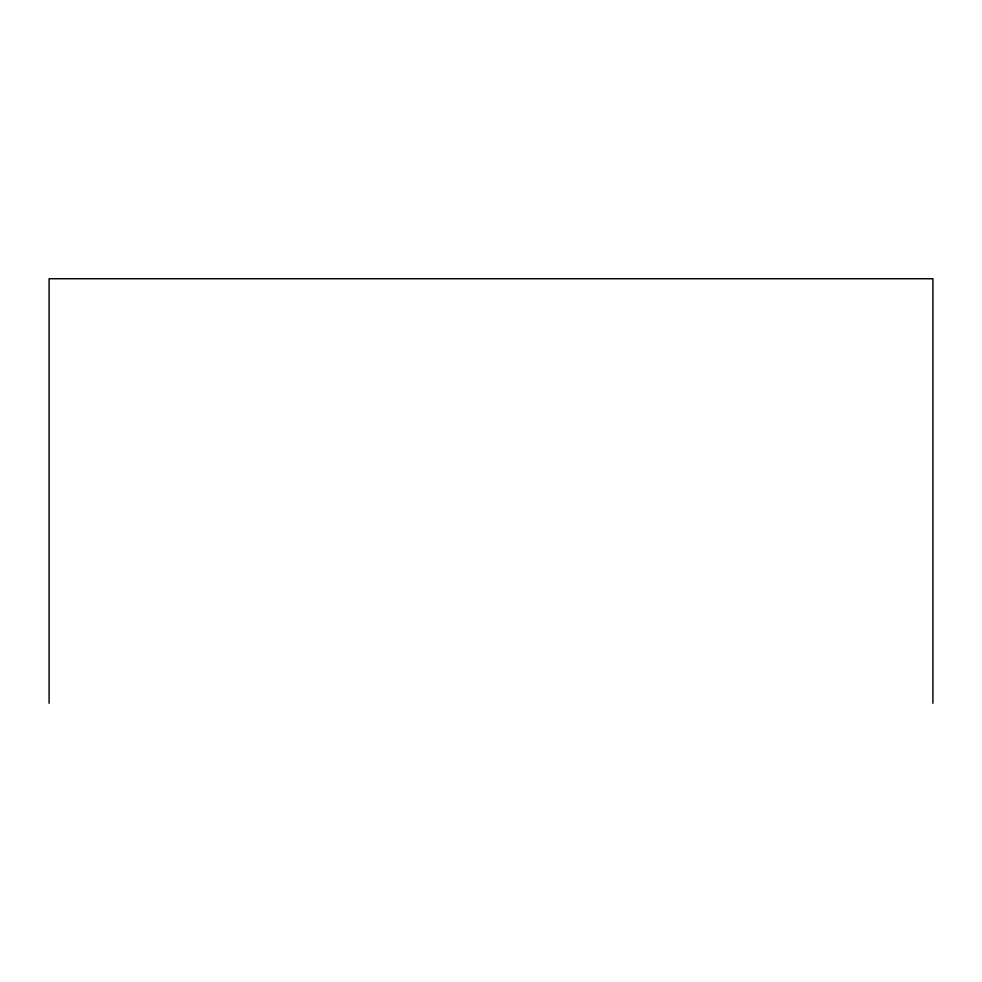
<?xml version="1.0" encoding="UTF-8"?>
<svg xmlns="http://www.w3.org/2000/svg" width="982" height="982" viewBox="0 0 982 982"><rect width="100%" height="100%" fill="white"/><g stroke="black" fill="none" stroke-linecap="round" stroke-linejoin="round"><path stroke-width="1.47" d="M932.9 703.272L932.9 278.728L49.1 278.728L49.1 703.272"/></g></svg>
